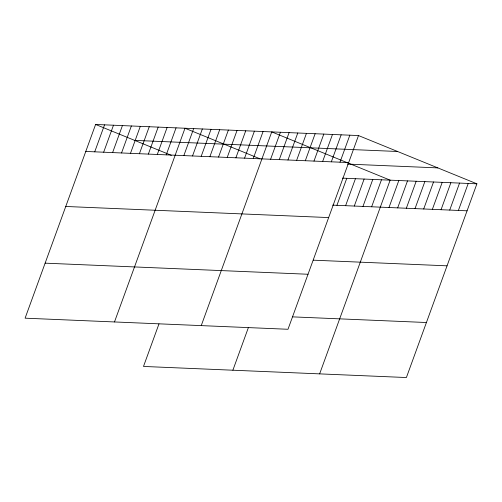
<?xml version="1.0" encoding="UTF-8"?>
<svg xmlns="http://www.w3.org/2000/svg" width="502" height="502" viewBox="0 0 502 502"><rect width="100%" height="100%" fill="white"/><g stroke="black" fill="none" stroke-linecap="round" stroke-linejoin="round"><path stroke-width="0.75" d="M358.503 135.559L95.606 124.465L25.1 318.18L287.997 329.274L358.503 135.559L476.9 183.82L406.394 377.535L143.497 366.441L158.983 323.89M94.721 151.83L104.548 124.841M103.663 152.206L113.483 125.218M112.599 152.589L122.425 125.594M121.54 152.966L131.361 125.977M130.476 153.342L140.296 126.353M139.412 153.719L149.238 126.73M148.354 154.095L158.174 127.106M157.289 154.472L167.116 127.483M166.231 154.848L176.051 127.859M114.487 321.951L184.993 128.236L260.005 158.814M183.845 155.595L193.665 128.606M192.523 155.959L202.344 128.97M201.195 156.323L211.022 129.334M209.874 156.693L219.694 129.704M218.546 157.057L228.372 130.068M227.224 157.427L237.044 130.432M235.896 157.791L245.723 130.802M244.574 158.155L254.395 131.166M253.253 158.525L263.073 131.53M201.246 325.616L271.751 131.9L390.142 180.155L319.636 373.871M270.603 159.253L280.423 132.264M279.275 159.623L289.102 132.635M287.953 159.987L297.774 132.999M296.626 160.351L306.452 133.363M305.304 160.722L315.13 133.733M232.878 370.212L248.364 327.662M313.982 161.086L323.803 134.097M322.654 161.449L332.481 134.461M331.333 161.82L341.153 134.831M340.005 162.184L349.831 135.195M336.942 205.318L346.763 178.329M345.614 205.682L355.441 178.693M354.293 206.046L364.119 179.057M362.971 206.416L372.791 179.427M371.643 206.78L381.47 179.791M388.994 207.514L398.82 180.525M397.672 207.878L407.492 180.889M406.344 208.248L416.171 181.253M415.022 208.612L424.849 181.624M423.701 208.976L433.521 181.988M432.373 209.347L442.199 182.358M441.051 209.71L450.871 182.722M449.723 210.074L459.55 183.086M458.401 210.445L468.222 183.456M134.674 140.391L397.578 151.485M85.786 151.453L348.683 162.554M347.459 164.079L437.832 167.894M342.427 178.141L476.9 183.82M332.606 205.136L467.08 210.809M65.756 206.473L328.659 217.573M313.298 260.18L447.05 265.828M45.124 263.161L308.027 274.255M292.666 316.869L426.418 322.516M95.606 124.465L171.339 155.331"/></g></svg>
